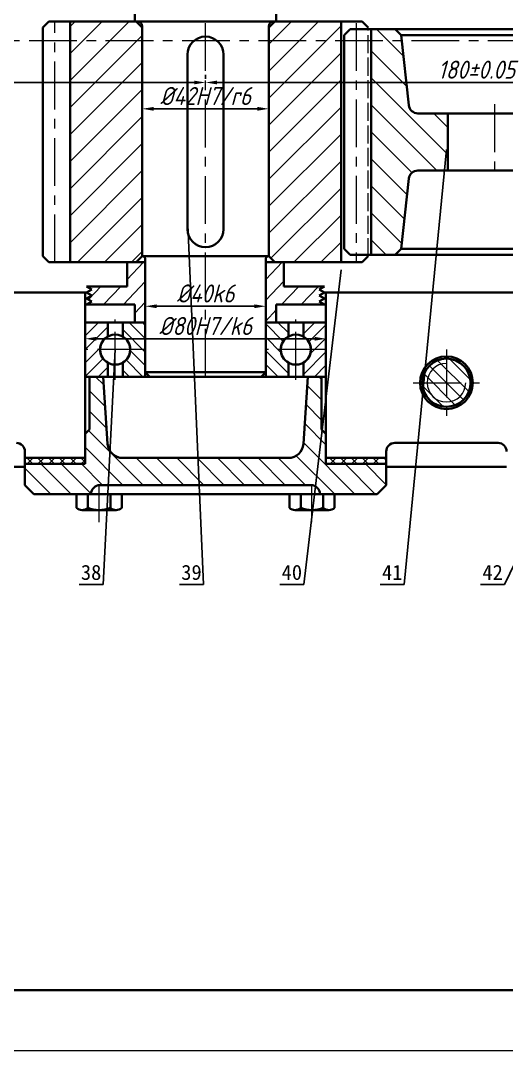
# Model space of a CAD drawing. Header units: millimetres. Extents: x 0 to 841, y 0 to 594.
# Drawn here: x 202.3 to 283, y 0 to 171.1 of the extents above; entities that cross this region are included whole.
import ezdxf
from ezdxf import colors
from ezdxf.entities.mleader import LeaderData, LeaderLine
from ezdxf.enums import TextEntityAlignment as Align
from ezdxf.math import Vec2, Vec3

# ---------------------------------------------------------------- set-up
doc = ezdxf.new("R2010")
doc.units = ezdxf.units.MM
doc.header["$LTSCALE"] = 0.25
doc.linetypes.add('ACAD_ISO02W100', pattern=[15, 12, -3])
doc.linetypes.add('CENTER', pattern=[50.8, 31.75, -6.35, 6.35, -6.35])
for name, color, linetype, lineweight in [('中心线', 1, 'CENTER', 15), ('剖面线', 4, 'Continuous', 15), ('尺寸', 3, 'Continuous', 15), ('文字', 7, 'Continuous', 15), ('标注', 7, 'Continuous', 15), ('粗实线', 7, 'Continuous', 30), ('细实线', 7, 'Continuous', 15), ('虚线', 6, 'ACAD_ISO02W100', 15)]:
    doc.layers.add(name, color=color, linetype=linetype, lineweight=lineweight)
doc.styles.add('fansong', font='simfang.ttf')
doc.styles.add('gbeitc', font='gbeitc.shx', dxfattribs={"bigfont": 'gbcbig.shx'})
doc.styles.get("Standard").update_dxf_attribs({"font": ''})
doc.styles.get('Standard').set_extended_font_data('SimSun')
doc.dimstyles.new('gbeitc', dxfattribs={"dimtxt": 3, "dimasz": 1.875, "dimexe": 1.25, "dimexo": 0.625, "dimtad": 1, "dimdec": 3, "dimlfac": 2, "dimdsep": 46, "dimtxsty": 'gbeitc', "dimcen": 2.5, "dimadec": 0, "dimazin": 0, "dimtfac": 1, "dimtdec": 3, "dimtmove": 0, "dimatfit": 3, "dimfxl": 1, "dimarcsym": 0})

# ---------------------------------------------------------------- blocks, each defined once
blk = doc.blocks.new('*D283')
at = {"layer": 'Defpoints', "color": 0, "transparency": 16777216}
for p in [(213, 118.22), (253, 118.22), (253, 118.22)]:
    blk.add_point(p, dxfattribs=at)
at = {"layer": '尺寸', "color": 0, "lineweight": -2, "transparency": 16777216}
for p, q in [((213, 118.84), (213, 119.47)), ((214.88, 118.22), (251.12, 118.22)), ((253, 118.84), (253, 119.47))]:
    blk.add_line(p, q, dxfattribs=at)
at = {"layer": '尺寸', "color": 0, "transparency": 16777216}
for points in [[(214.88, 118.53), (214.88, 117.9), (213, 118.22)], [(251.12, 118.53), (251.12, 117.9), (253, 118.22)]]:
    blk.add_solid(points, dxfattribs=at)
at = {"layer": '尺寸', "color": 0, "transparency": 16777216, "insert": (233, 120.34), "char_height": 3, "attachment_point": 5, "style": 'gbeitc'}
blk.add_mtext('%%c80H7/k6', dxfattribs=at)
blk = doc.blocks.new('*D284')
at = {"layer": 'Defpoints', "color": 0, "transparency": 16777216}
for p in [(223, 123.62), (243, 123.62), (243, 123.62)]:
    blk.add_point(p, dxfattribs=at)
at = {"layer": '尺寸', "color": 0, "lineweight": -2, "transparency": 16777216}
for p, q in [((223, 124.24), (223, 124.87)), ((224.88, 123.62), (241.12, 123.62)), ((243, 124.24), (243, 124.87))]:
    blk.add_line(p, q, dxfattribs=at)
at = {"layer": '尺寸', "color": 0, "transparency": 16777216}
for points in [[(224.88, 123.93), (224.88, 123.3), (223, 123.62)], [(241.12, 123.93), (241.12, 123.3), (243, 123.62)]]:
    blk.add_solid(points, dxfattribs=at)
at = {"layer": '尺寸', "color": 0, "transparency": 16777216, "insert": (233, 125.74), "char_height": 3, "attachment_point": 5, "style": 'gbeitc'}
blk.add_mtext('%%c40k6', dxfattribs=at)
blk = doc.blocks.new('*D294')
at = {"layer": 'Defpoints', "color": 0, "transparency": 16777216}
for p in [(222.5, 156.42), (243.5, 156.42), (243.5, 156.42)]:
    blk.add_point(p, dxfattribs=at)
at = {"layer": '尺寸', "color": 0, "lineweight": -2, "transparency": 16777216}
for p, q in [((222.5, 157.04), (222.5, 157.67)), ((243.5, 157.04), (243.5, 157.67)), ((224.38, 156.42), (241.62, 156.42))]:
    blk.add_line(p, q, dxfattribs=at)
at = {"layer": '尺寸', "color": 0, "transparency": 16777216}
for points in [[(224.38, 156.73), (224.38, 156.1), (222.5, 156.42)], [(241.62, 156.73), (241.62, 156.1), (243.5, 156.42)]]:
    blk.add_solid(points, dxfattribs=at)
at = {"layer": '尺寸', "color": 0, "transparency": 16777216, "insert": (233, 158.54), "char_height": 3, "attachment_point": 5, "style": 'gbeitc'}
blk.add_mtext('%%c42H7/r6', dxfattribs=at)
blk = doc.blocks.new('*D296')
at = {"layer": 'Defpoints', "color": 0, "transparency": 16777216}
for p in [(150.5, 160.79), (233, 160.79), (233, 160.79)]:
    blk.add_point(p, dxfattribs=at)
at = {"layer": '尺寸', "color": 0, "lineweight": -2, "transparency": 16777216}
for p, q in [((150.5, 161.42), (150.5, 162.04)), ((233, 161.42), (233, 162.04)), ((152.38, 160.79), (231.12, 160.79))]:
    blk.add_line(p, q, dxfattribs=at)
at = {"layer": '尺寸', "color": 0, "transparency": 16777216}
for points in [[(152.38, 161.1), (152.38, 160.48), (150.5, 160.79)], [(231.12, 161.1), (231.12, 160.48), (233, 160.79)]]:
    blk.add_solid(points, dxfattribs=at)
at = {"layer": '尺寸', "color": 0, "transparency": 16777216, "insert": (191.75, 162.92), "char_height": 3, "attachment_point": 5, "style": 'gbeitc'}
blk.add_mtext('165±0.05', dxfattribs=at)
blk = doc.blocks.new('*D297')
at = {"layer": 'Defpoints', "color": 0, "transparency": 16777216}
for p in [(233, 160.79), (323, 160.79), (323, 160.79)]:
    blk.add_point(p, dxfattribs=at)
at = {"layer": '尺寸', "color": 0, "lineweight": -2, "transparency": 16777216}
for p, q in [((233, 161.42), (233, 162.04)), ((323, 161.42), (323, 162.04)), ((234.88, 160.79), (321.12, 160.79))]:
    blk.add_line(p, q, dxfattribs=at)
at = {"layer": '尺寸', "color": 0, "transparency": 16777216}
for points in [[(234.88, 161.1), (234.88, 160.48), (233, 160.79)], [(321.12, 161.1), (321.12, 160.48), (323, 160.79)]]:
    blk.add_solid(points, dxfattribs=at)
at = {"layer": '尺寸', "color": 0, "transparency": 16777216, "insert": (278, 162.92), "char_height": 3, "attachment_point": 5, "style": 'gbeitc'}
blk.add_mtext('180±0.05', dxfattribs=at)
blk = doc.blocks.new('_None')

msp = doc.modelspace()

# ---------------------------------------------------------------- hatches: boundary and pattern name
at = {"layer": '剖面线'}
h = msp.add_hatch(dxfattribs=at)
h.set_pattern_fill('ANSI31', color=256, angle=180, style=0)
h.paths.add_polyline_path([(210.5, 130.91667), (210.5, 170.91667), (221.5, 170.91667), (222.5, 169.91667), (222.5, 131.91667), (221.5, 130.91667)], flags=16)
h = msp.add_hatch(dxfattribs=at)
h.set_pattern_fill('ANSI31', color=256, angle=180, style=0)
h.paths.add_polyline_path([(255.5, 130.91667), (255.5, 170.91667), (244.5, 170.91667), (243.5, 169.91667), (243.5, 131.91667), (244.5, 130.91667)], flags=16)
h = msp.add_hatch(dxfattribs=at)
h.set_pattern_fill('ANSI31', color=256, angle=90, style=0)
edge = h.paths.add_edge_path(flags=16)
edge.add_line((264.5, 169.66667), (265.5, 168.66667))
edge.add_line((265.5, 168.66667), (266.75576, 157.00606))
edge.add_arc((268.24713, 157.16667), 1.5, 186.1466257, 270)
edge.add_line((268.24713, 155.66667), (273.25, 155.66667))
edge.add_line((273.25, 155.66667), (273.25, 146.16667))
edge.add_line((273.25, 146.16667), (268.24713, 146.16667))
edge.add_arc((268.24713, 144.66667), 1.5, 90, 173.8533743)
edge.add_line((266.75576, 144.82728), (265.5, 133.16667))
edge.add_line((265.5, 133.16667), (264.5, 132.16667))
edge.add_line((264.5, 132.16667), (260.5, 132.16667))
edge.add_line((260.5, 132.16667), (260.5, 169.66667))
edge.add_line((260.5, 169.66667), (264.5, 169.66667))
h = msp.add_hatch(dxfattribs=at)
h.set_pattern_fill('ANSI31', color=256, scale=0.75, angle=1.5, style=0)
h.paths.add_polyline_path([(223, 130.91667), (220, 130.91667), (220, 126.91667), (213.25, 126.91667), (214.115, 126.41667), (213.25, 125.91667), (214.115, 125.41667), (213.25, 124.91667), (214.115, 124.41667), (213.25, 123.91667), (221.25, 123.91667), (221.25, 120.91667), (223, 120.91667)], flags=16)
h = msp.add_hatch(dxfattribs=at)
h.set_pattern_fill('ANSI31', color=256, scale=0.75, angle=1.5, style=0)
h.paths.add_polyline_path([(243, 130.91667), (246, 130.91667), (246, 126.91667), (252.75, 126.91667), (251.885, 126.41667), (252.75, 125.91667), (251.885, 125.41667), (252.75, 124.91667), (251.885, 124.41667), (252.75, 123.91667), (244.75, 123.91667), (244.75, 120.91667), (243, 120.91667)], flags=16)
h = msp.add_hatch(dxfattribs=at)
h.set_pattern_fill('ANSI31', color=256, scale=0.5, style=0)
edge = h.paths.add_edge_path(flags=16)
edge.add_line((213, 116.41667), (213, 111.91667))
edge.add_line((213, 111.91667), (216.75, 111.91667))
edge.add_line((216.75, 111.91667), (216.75, 114.2516))
edge.add_arc((218, 116.41667), 2.5, 120, 240, ccw=False)
edge.add_line((216.75, 118.58173), (216.75, 120.91667))
edge.add_line((216.75, 120.91667), (213, 120.91667))
edge.add_line((213, 120.91667), (213, 116.41667))
h = msp.add_hatch(dxfattribs=at)
h.set_pattern_fill('ANSI31', color=256, scale=0.5, angle=90, style=0)
edge = h.paths.add_edge_path(flags=16)
edge.add_line((223, 116.41667), (223, 120.91667))
edge.add_line((223, 120.91667), (219.25, 120.91667))
edge.add_line((219.25, 120.91667), (219.25, 118.58173))
edge.add_arc((218, 116.41667), 2.5, -60, 60, ccw=False)
edge.add_line((219.25, 114.2516), (219.25, 111.91667))
edge.add_line((219.25, 111.91667), (223, 111.91667))
edge.add_line((223, 111.91667), (223, 116.41667))
h = msp.add_hatch(dxfattribs=at)
h.set_pattern_fill('ANSI31', color=256, scale=0.5, angle=90, style=0)
edge = h.paths.add_edge_path(flags=16)
edge.add_line((243, 116.41667), (243, 111.91667))
edge.add_line((243, 111.91667), (246.75, 111.91667))
edge.add_line((246.75, 111.91667), (246.75, 114.2516))
edge.add_arc((248, 116.41667), 2.5, 120, 240, ccw=False)
edge.add_line((246.75, 118.58173), (246.75, 120.91667))
edge.add_line((246.75, 120.91667), (243, 120.91667))
edge.add_line((243, 120.91667), (243, 116.41667))
h = msp.add_hatch(dxfattribs=at)
h.set_pattern_fill('ANSI31', color=256, scale=0.5, style=0)
edge = h.paths.add_edge_path(flags=16)
edge.add_line((253, 116.41667), (253, 120.91667))
edge.add_line((253, 120.91667), (249.25, 120.91667))
edge.add_line((249.25, 120.91667), (249.25, 118.58173))
edge.add_arc((248, 116.41667), 2.5, -60, 60, ccw=False)
edge.add_line((249.25, 114.2516), (249.25, 111.91667))
edge.add_line((249.25, 111.91667), (253, 111.91667))
edge.add_line((253, 111.91667), (253, 116.41667))
h = msp.add_hatch(dxfattribs=at)
h.set_pattern_fill('ANSI31', color=256, scale=0.5, angle=90, style=0)
edge = h.paths.add_edge_path(flags=16)
edge.add_arc((273, 110.91667), 4, 0, 360)
h = msp.add_hatch(dxfattribs=at)
h.set_pattern_fill('ANSI31', color=256, scale=0.75, angle=90, style=0)
edge = h.paths.add_edge_path(flags=16)
edge.add_arc((246.76112, 100.91667), 2.5, 270, 356.1859252)
edge.add_line((249.25558, 100.75037), (250, 111.91667))
edge.add_line((250, 111.91667), (252.25, 111.91667))
edge.add_line((252.25, 111.91667), (252.25, 103.16667))
edge.add_line((252.25, 103.16667), (253, 102.41667))
edge.add_line((253, 102.41667), (253, 98.41667))
edge.add_line((253, 98.41667), (253, 97.41667))
edge.add_line((253, 97.41667), (255.75, 97.41667))
edge.add_line((255.75, 97.41667), (260.25, 97.41667))
edge.add_line((260.25, 97.41667), (263, 97.41667))
edge.add_line((263, 97.41667), (263, 93.91667))
edge.add_line((263, 93.91667), (261.5, 92.41667))
edge.add_line((261.5, 92.41667), (260.25, 92.41667))
edge.add_line((260.25, 92.41667), (255.75, 92.41667))
edge.add_line((255.75, 92.41667), (252, 92.41667))
edge.add_arc((250.5, 92.41667), 1.5, 0, 90)
edge.add_line((250.5, 93.91667), (233, 93.91667))
edge.add_line((233, 93.91667), (215.5, 93.91667))
edge.add_arc((215.5, 92.41667), 1.5, 90, 180)
edge.add_line((214, 92.41667), (210.25, 92.41667))
edge.add_line((210.25, 92.41667), (205.75, 92.41667))
edge.add_line((205.75, 92.41667), (204.5, 92.41667))
edge.add_line((204.5, 92.41667), (203, 93.91667))
edge.add_line((203, 93.91667), (203, 97.41667))
edge.add_line((203, 97.41667), (205.75, 97.41667))
edge.add_line((205.75, 97.41667), (210.25, 97.41667))
edge.add_line((210.25, 97.41667), (213, 97.41667))
edge.add_line((213, 97.41667), (213, 98.41667))
edge.add_line((213, 98.41667), (213, 102.41667))
edge.add_line((213, 102.41667), (213.75, 103.16667))
edge.add_line((213.75, 103.16667), (213.75, 111.91667))
edge.add_line((213.75, 111.91667), (216, 111.91667))
edge.add_line((216, 111.91667), (216.74442, 100.75037))
edge.add_arc((219.23888, 100.91667), 2.5, 183.8140748, 270)
edge.add_line((219.23888, 98.41667), (233, 98.41667))
edge.add_line((233, 98.41667), (246.76112, 98.41667))
h = msp.add_hatch(dxfattribs=at)
h.set_pattern_fill('ANSI37', color=256, scale=0.4, style=0)
h.paths.add_polyline_path([(203, 97.41667), (203, 98.41667), (213, 98.41667), (213, 97.41667)], flags=16)
h = msp.add_hatch(dxfattribs=at)
h.set_pattern_fill('ANSI37', color=256, scale=0.4, style=0)
h.paths.add_polyline_path([(263, 97.41667), (263, 98.41667), (253, 98.41667), (253, 97.41667)], flags=16)

# ---------------------------------------------------------------- linework, layer by layer
at = {"layer": '中心线'}
for p, q in [((233, 111.91667), (233, 223.66667)), ((208, 130.91667), (208, 170.91667)), ((258, 170.66667), (258, 131.16667)), ((64, 167.79167), (419.5, 167.79167)), ((281, 157.16667), (281, 144.66667)), ((218, 111.41667), (218, 121.41667)), ((248, 111.41667), (248, 121.41667)), ((223, 116.41667), (213, 116.41667)), ((253, 116.41667), (243, 116.41667)), ((273, 116.41667), (273, 105.41667)), ((267.5, 110.91667), (278.5, 110.91667)), ((215.32233, 87.76667), (215.32233, 93.91667)), ((250.67767, 87.76667), (250.67767, 93.91667))]:
    msp.add_line(p, q, dxfattribs=at)
at = {"layer": '文字'}
msp.add_line((0, 0), (841, 0), dxfattribs=at)
at = {"layer": '粗实线'}
for p, q in [((221.25, 170.91667), (221.25, 178.41667)), ((244.75, 170.91667), (244.75, 178.41667)), ((207, 170.91667), (206, 169.91667)), ((206, 131.91667), (206, 169.91667)), ((207, 170.91667), (210.5, 170.91667)), ((210.5, 130.91667), (210.5, 170.91667)), ((210.5, 170.91667), (221.5, 170.91667)), ((244.75, 170.91667), (221.25, 170.91667)), ((221.5, 170.91667), (222.5, 169.91667)), ((222.5, 131.91667), (222.5, 170.16667)), ((222.5, 131.91667), (222.5, 169.91667)), ((244.5, 170.91667), (243.5, 169.91667)), ((243.5, 131.91667), (243.5, 170.16667)), ((243.5, 131.91667), (243.5, 169.91667)), ((255.5, 170.91667), (244.5, 170.91667)), ((255.5, 130.91667), (255.5, 170.91667)), ((259, 170.91667), (255.5, 170.91667)), ((257, 169.66667), (256, 168.66667)), ((260.5, 169.66667), (257, 169.66667)), ((259, 170.91667), (260, 169.91667)), ((260.5, 132.16667), (260.5, 169.66667)), ((260.5, 169.66667), (264.5, 169.66667)), ((264.5, 169.66667), (265.5, 168.66667)), ((264.5, 169.66667), (297.25, 169.66667)), ((256, 168.66667), (256, 133.16667)), ((266.75576, 157.00606), (265.5, 168.66667)), ((265.5, 168.66667), (296.25, 168.66667)), ((230, 136.41667), (230, 165.41667)), ((236, 136.41667), (236, 165.41667)), ((268.24713, 155.66667), (273.25, 155.66667)), ((273.25, 155.66667), (273.25, 146.16667)), ((288.75, 155.66667), (273.25, 155.66667)), ((268.24713, 146.16667), (273.25, 146.16667)), ((288.75, 146.16667), (273.25, 146.16667)), ((266.75576, 144.82728), (265.5, 133.16667)), ((207, 130.91667), (206, 131.91667)), ((221.5, 130.91667), (222.5, 131.91667)), ((243.5, 131.91667), (222.5, 131.91667)), ((244.5, 130.91667), (243.5, 131.91667)), ((256, 133.16667), (257, 132.16667)), ((257, 132.16667), (260.5, 132.16667)), ((259, 130.91667), (260, 131.91667)), ((264.5, 132.16667), (260.5, 132.16667)), ((265.5, 133.16667), (264.5, 132.16667)), ((264.5, 132.16667), (297.25, 132.16667)), ((265.5, 133.16667), (296.25, 133.16667)), ((207, 130.91667), (210.5, 130.91667)), ((210.5, 130.91667), (221.5, 130.91667)), ((223, 130.91667), (220, 130.91667)), ((220, 130.91667), (220, 126.91667)), ((223, 131.41667), (223, 112.66667)), ((223, 120.91667), (223, 130.91667)), ((243, 131.41667), (243, 112.66667)), ((243, 130.91667), (246, 130.91667)), ((243, 120.91667), (243, 130.91667)), ((255.5, 130.91667), (244.5, 130.91667)), ((246, 130.91667), (246, 126.91667)), ((259, 130.91667), (255.5, 130.91667)), ((220, 126.91667), (213.25, 126.91667)), ((213.25, 126.91667), (214.115, 126.41667)), ((246, 126.91667), (252.75, 126.91667)), ((252.75, 126.91667), (251.885, 126.41667)), ((213, 125.91667), (168.5, 125.91667)), ((213, 98.41667), (213, 125.91667)), ((213.25, 125.91667), (213, 125.91667)), ((214.115, 126.41667), (213.25, 125.91667)), ((213.25, 125.91667), (214.115, 125.41667)), ((214.115, 125.41667), (213.25, 124.91667)), ((213.25, 124.91667), (214.115, 124.41667)), ((251.885, 126.41667), (252.75, 125.91667)), ((252.75, 125.91667), (251.885, 125.41667)), ((251.885, 125.41667), (252.75, 124.91667)), ((252.75, 124.91667), (251.885, 124.41667)), ((252.75, 125.91667), (253, 125.91667)), ((253, 125.91667), (253, 98.41667)), ((293, 125.91667), (253, 125.91667)), ((214.115, 124.41667), (213.25, 123.91667)), ((213.25, 123.91667), (221.25, 123.91667)), ((221.25, 123.91667), (221.25, 120.91667)), ((252.75, 123.91667), (244.75, 123.91667)), ((244.75, 123.91667), (244.75, 120.91667)), ((251.885, 124.41667), (252.75, 123.91667)), ((216.75, 120.91667), (213, 120.91667)), ((213, 120.91667), (213, 116.41667)), ((216.75, 118.58173), (216.75, 120.91667)), ((219.25, 120.91667), (216.75, 120.91667)), ((223, 120.91667), (219.25, 120.91667)), ((219.25, 120.91667), (219.25, 118.58173)), ((221.25, 120.91667), (223, 120.91667)), ((223, 116.41667), (223, 120.91667)), ((246.75, 120.91667), (243, 120.91667)), ((243, 120.91667), (243, 116.41667)), ((244.75, 120.91667), (243, 120.91667)), ((246.75, 118.58173), (246.75, 120.91667)), ((246.75, 120.91667), (249.25, 120.91667)), ((253, 120.91667), (249.25, 120.91667)), ((249.25, 120.91667), (249.25, 118.58173)), ((249.25, 120.91667), (249.25, 120.91667)), ((253, 116.41667), (253, 120.91667)), ((213, 116.41667), (213, 111.91667)), ((223, 111.91667), (223, 116.41667)), ((243, 116.41667), (243, 111.91667)), ((253, 111.91667), (253, 116.41667)), ((216.75, 111.91667), (216.75, 114.2516)), ((219.25, 114.2516), (219.25, 111.91667)), ((246.75, 111.91667), (246.75, 114.2516)), ((249.25, 114.2516), (249.25, 111.91667)), ((213, 111.91667), (216.75, 111.91667)), ((233, 111.91667), (213, 111.91667)), ((213, 111.91667), (233, 111.91667)), ((216, 111.91667), (213.75, 111.91667)), ((213.75, 111.91667), (213.75, 103.16667)), ((216.74442, 100.75037), (216, 111.91667)), ((219.25, 111.91667), (216.75, 111.91667)), ((219.25, 111.91667), (223, 111.91667)), ((223, 112.66667), (223.75, 111.91667)), ((243, 112.66667), (223, 112.66667)), ((242.25, 111.91667), (223.75, 111.91667)), ((233, 111.91667), (253, 111.91667)), ((253, 111.91667), (233, 111.91667)), ((243, 112.66667), (242.25, 111.91667)), ((243, 111.91667), (246.75, 111.91667)), ((246.75, 111.91667), (249.25, 111.91667)), ((249.25, 111.91667), (253, 111.91667)), ((249.25558, 100.75037), (250, 111.91667)), ((250, 111.91667), (252.25, 111.91667)), ((252.25, 111.91667), (252.25, 103.16667)), ((213.75, 103.16667), (213, 102.41667)), ((252.25, 103.16667), (253, 102.41667)), ((213, 102.41667), (213, 98.41667)), ((253, 102.41667), (253, 98.41667)), ((203, 99.50274), (203, 98.41667)), ((263, 99.50274), (263, 98.41667)), ((264.41393, 100.91667), (264.41393, 100.91667)), ((281.58607, 100.91667), (264.41393, 100.91667)), ((203, 98.41667), (213, 98.41667)), ((203, 97.41667), (203, 98.41667)), ((203, 98.41667), (213, 98.41667)), ((213, 98.41667), (213, 98.41667)), ((213, 98.41667), (213, 97.41667)), ((213, 98.41667), (213, 97.41667)), ((219.23888, 98.41667), (233, 98.41667)), ((246.76112, 98.41667), (233, 98.41667)), ((253, 98.41667), (253, 98.41667)), ((253, 98.41667), (263, 98.41667)), ((253, 98.41667), (253, 97.41667)), ((263, 98.41667), (253, 98.41667)), ((253, 98.41667), (253, 97.41667)), ((263, 97.41667), (263, 98.41667)), ((178.5, 96.91667), (203, 96.91667)), ((205.75, 97.41667), (203, 97.41667)), ((203, 97.41667), (203, 93.91667)), ((213, 97.41667), (203, 97.41667)), ((210.25, 97.41667), (205.75, 97.41667)), ((213, 97.41667), (210.25, 97.41667)), ((253, 97.41667), (255.75, 97.41667)), ((253, 97.41667), (263, 97.41667)), ((255.75, 97.41667), (260.25, 97.41667)), ((260.25, 97.41667), (263, 97.41667)), ((263, 97.41667), (263, 93.91667)), ((263, 96.91667), (283, 96.91667)), ((203, 93.91667), (204.5, 92.41667)), ((204.5, 92.41667), (205.75, 92.41667)), ((205.75, 92.41667), (210.25, 92.41667)), ((210.25, 92.41667), (214, 92.41667)), ((215.32233, 92.41667), (211.56955, 92.41667)), ((211.56955, 92.41667), (211.56955, 90.15528)), ((213.44594, 92.41667), (213.44594, 90.15528)), ((214, 92.41667), (214, 92.41667)), ((214, 92.41667), (233, 92.41667)), ((215.32233, 92.41667), (219.07511, 92.41667)), ((215.5, 93.91667), (233, 93.91667)), ((217.19872, 92.41667), (217.19872, 90.15528)), ((219.07511, 92.41667), (219.07511, 90.15528)), ((250.5, 93.91667), (233, 93.91667)), ((252, 92.41667), (233, 92.41667)), ((250.67767, 92.41667), (246.92489, 92.41667)), ((246.92489, 92.41667), (246.92489, 90.15528)), ((248.80128, 92.41667), (248.80128, 90.15528)), ((250.67767, 92.41667), (254.43045, 92.41667)), ((255.75, 92.41667), (252, 92.41667)), ((252, 92.41667), (252, 92.41667)), ((252.55406, 92.41667), (252.55406, 90.15528)), ((254.43045, 92.41667), (254.43045, 90.15528)), ((260.25, 92.41667), (255.75, 92.41667)), ((261.5, 92.41667), (260.25, 92.41667)), ((263, 93.91667), (261.5, 92.41667)), ((212.50775, 89.76667), (218.13691, 89.76667)), ((247.86309, 89.76667), (253.49225, 89.76667)), ((25, 10), (831, 10))]:
    msp.add_line(p, q, dxfattribs=at)
for centre, radius in [((218, 116.41667), 2.5), ((248, 116.41667), 2.5), ((273, 110.91667), 4.375), ((273, 110.91667), 4)]:
    msp.add_circle(centre, radius, dxfattribs=at)
for centre, radius, start, end in [((221.75, 170.16667), 0.75, 0, 90), ((244.25, 170.16667), 0.75, 90, 180), ((233, 165.41667), 3, 0, 180), ((268.24713, 157.16667), 1.5, 186.1466257, 270), ((268.24713, 144.66667), 1.5, 90, 173.8533743), ((233, 136.41667), 3, 180, 0), ((222.5, 131.41667), 0.5, 0, 90), ((243.5, 131.41667), 0.5, 90, 180), ((218, 116.41667), 2.5, 120, 240), ((218, 116.41667), 2.5, 300, 60), ((248, 116.41667), 2.5, 120, 240), ((248, 116.41667), 2.5, 300, 60), ((201.58607, 99.50274), 1.41393, 0, 90), ((219.23888, 100.91667), 2.5, 183.8140748, 270), ((246.76112, 100.91667), 2.5, 270, 356.1859252), ((264.41393, 99.50274), 1.41393, 90, 180), ((281.58607, 99.50274), 1.41393, 0, 90), ((215.5, 92.41667), 1.5, 90, 180), ((250.5, 92.41667), 1.5, 0, 90), ((212.50775, 91.09347), 1.32681, 225, 315), ((215.32233, 94.49098), 4.72431, 246.598161, 293.401839), ((218.13691, 91.09347), 1.32681, 225, 315), ((247.86309, 91.09347), 1.32681, 225, 315), ((250.67767, 94.49098), 4.72431, 246.598161, 293.401839), ((253.49225, 91.09347), 1.32681, 225, 315)]:
    msp.add_arc(centre, radius, start, end, dxfattribs=at)
at = {"layer": '细实线'}
msp.add_arc((273, 110.91667), 3.2, 90, 0, dxfattribs=at)
at = {"layer": '虚线'}
msp.add_line((260, 131.91667), (260, 169.91667), dxfattribs=at)

# ---------------------------------------------------------------- texts
at = {"layer": '文字', "style": 'fansong'}
for s, p in [('38', (214, 79.41667)), ('39', (230.66667, 79.41667)), ('40', (247.33333, 79.41667)), ('41', (264, 79.41667)), ('42', (280.66667, 79.41667))]:
    msp.add_text(s, height=2.5, dxfattribs=at).set_placement(p, align=Align.MIDDLE_CENTER)

# ---------------------------------------------------------------- dimensions: what is measured, and where the dimension line sits
at = {"layer": '尺寸'}
for base, p1, p2, override, picture, middle in [((233, 160.79167), (150.5, 160.79167), (233, 160.79167), {"dimtxt": 3, "dimdec": 3, "dimpost": '<>±0.05'}, '*D296', (191.75, 162.91667)), ((323, 160.79167), (233, 160.79167), (323, 160.79167), {"dimtxt": 3, "dimdec": 3, "dimpost": '<>±0.05'}, '*D297', (278, 162.91667)), ((243.5, 156.41667), (222.5, 156.41667), (243.5, 156.41667), {"dimtxt": 3, "dimdec": 3, "dimpost": '%%c<>H7/r6'}, '*D294', (233, 158.54167)), ((243, 123.61667), (223, 123.61667), (243, 123.61667), {"dimtxt": 3, "dimdec": 3, "dimpost": '%%c<>k6'}, '*D284', (233, 125.74167)), ((253, 118.21667), (213, 118.21667), (253, 118.21667), {"dimtxt": 3, "dimdec": 3, "dimpost": '%%c<>H7/k6'}, '*D283', (233, 120.34167))]:
    dim = msp.add_linear_dim(base=base, p1=p1, p2=p2, dimstyle='gbeitc', override=override, dxfattribs=at)
    dim.commit()
    dim.dimension.update_dxf_attribs({"geometry": picture, "text_midpoint": middle})

# ---------------------------------------------------------------- leaders
at = {"layer": '标注'}
ml = msp.add_multileader_mtext('Standard', dxfattribs=at)
ml.set_content('', color=256)
ml.set_leader_properties()
ml.set_arrow_properties(name='NONE')
ml.build(insert=Vec2(0, 0))
ml.multileader.update_dxf_attribs({"text_left_attachment_type": 5, "text_right_attachment_type": 5, "dogleg_length": 6, "arrow_head_size": 2})
ctx = ml.context
ctx.base_point, ctx.char_height, ctx.arrow_head_size, ctx.landing_gap_size = Vec3(261, 77.41667), 3, 2, 1
ctx.left_attachment, ctx.right_attachment = 5, 5
notes = []
notes.append((ctx, [(1, (1, 1, 0), (266, 77.41667), (-1, 0), 3, [(0, [(273, 149.66667)], 0, [])])]))
ctx.mtext.insert, ctx.mtext.flow_direction = Vec3(262, 80.41667), 5
ml = msp.add_multileader_mtext('Standard', dxfattribs=at)
ml.set_content('', color=256)
ml.set_leader_properties()
ml.set_arrow_properties(name='NONE')
ml.build(insert=Vec2(0, 0))
ml.multileader.update_dxf_attribs({"text_left_attachment_type": 5, "text_right_attachment_type": 5, "dogleg_length": 6, "arrow_head_size": 2})
ctx = ml.context
ctx.base_point, ctx.char_height, ctx.arrow_head_size, ctx.landing_gap_size = Vec3(227.66667, 77.41667), 3, 2, 1
ctx.left_attachment, ctx.right_attachment = 5, 5
notes.append((ctx, [(1, (1, 1, 0), (232.66667, 77.41667), (-1, 0), 3, [(0, [(230, 138.41667)], 0, [])])]))
ctx.mtext.insert, ctx.mtext.flow_direction = Vec3(228.66667, 80.41667), 5
ml = msp.add_multileader_mtext('Standard', dxfattribs=at)
ml.set_content('', color=256)
ml.set_leader_properties()
ml.set_arrow_properties(name='NONE')
ml.build(insert=Vec2(0, 0))
ml.multileader.update_dxf_attribs({"text_left_attachment_type": 5, "text_right_attachment_type": 5, "dogleg_length": 6, "arrow_head_size": 2})
ctx = ml.context
ctx.base_point, ctx.char_height, ctx.arrow_head_size, ctx.landing_gap_size = Vec3(244.33333, 77.41667), 3, 2, 1
ctx.left_attachment, ctx.right_attachment = 5, 5
notes.append((ctx, [(1, (1, 1, 0), (249.33333, 77.41667), (-1, 0), 3, [(0, [(255.5, 129.66667)], 0, [])])]))
ctx.mtext.insert, ctx.mtext.flow_direction = Vec3(245.33333, 80.41667), 5
ml = msp.add_multileader_mtext('Standard', dxfattribs=at)
ml.set_content('', color=256)
ml.set_leader_properties()
ml.set_arrow_properties(name='NONE')
ml.build(insert=Vec2(0, 0))
ml.multileader.update_dxf_attribs({"text_left_attachment_type": 5, "text_right_attachment_type": 5, "dogleg_length": 6, "arrow_head_size": 2})
ctx = ml.context
ctx.base_point, ctx.char_height, ctx.arrow_head_size, ctx.landing_gap_size = Vec3(277.66667, 77.41667), 3, 2, 1
ctx.left_attachment, ctx.right_attachment = 5, 5
notes.append((ctx, [(1, (1, 1, 0), (282.66667, 77.41667), (-1, 0), 3, [(0, [(305.25, 124.41667)], 0, [])])]))
ctx.mtext.insert, ctx.mtext.flow_direction = Vec3(278.66667, 80.41667), 5
ml = msp.add_multileader_mtext('Standard', dxfattribs=at)
ml.set_content('', color=256)
ml.set_leader_properties()
ml.set_arrow_properties(name='NONE')
ml.build(insert=Vec2(0, 0))
ml.multileader.update_dxf_attribs({"text_left_attachment_type": 5, "text_right_attachment_type": 5, "dogleg_length": 6, "arrow_head_size": 2})
ctx = ml.context
ctx.base_point, ctx.char_height, ctx.arrow_head_size, ctx.landing_gap_size = Vec3(211, 77.41667), 3, 2, 1
ctx.left_attachment, ctx.right_attachment = 5, 5
notes.append((ctx, [(1, (1, 1, 0), (216, 77.41667), (-1, 0), 3, [(0, [(218, 116.41667)], 0, [])])]))
ctx.mtext.insert, ctx.mtext.flow_direction = Vec3(212, 80.41667), 5
for ctx, leaders in notes:
    for number, flags, end, landing, length, lines in leaders:
        leader = LeaderData()
        leader.index, (leader.has_last_leader_line, leader.has_dogleg_vector, leader.attachment_direction) = number, flags
        leader.last_leader_point, leader.dogleg_vector, leader.dogleg_length = Vec3(end), Vec3(landing), length
        for number, points, colour, breaks in lines:
            line = LeaderLine()
            line.index, line.vertices, line.color, line.breaks = number, Vec3.list(points), colors.encode_raw_color(colour), breaks
            leader.lines.append(line)
        ctx.leaders.append(leader)

doc.saveas('drawing.dxf')
